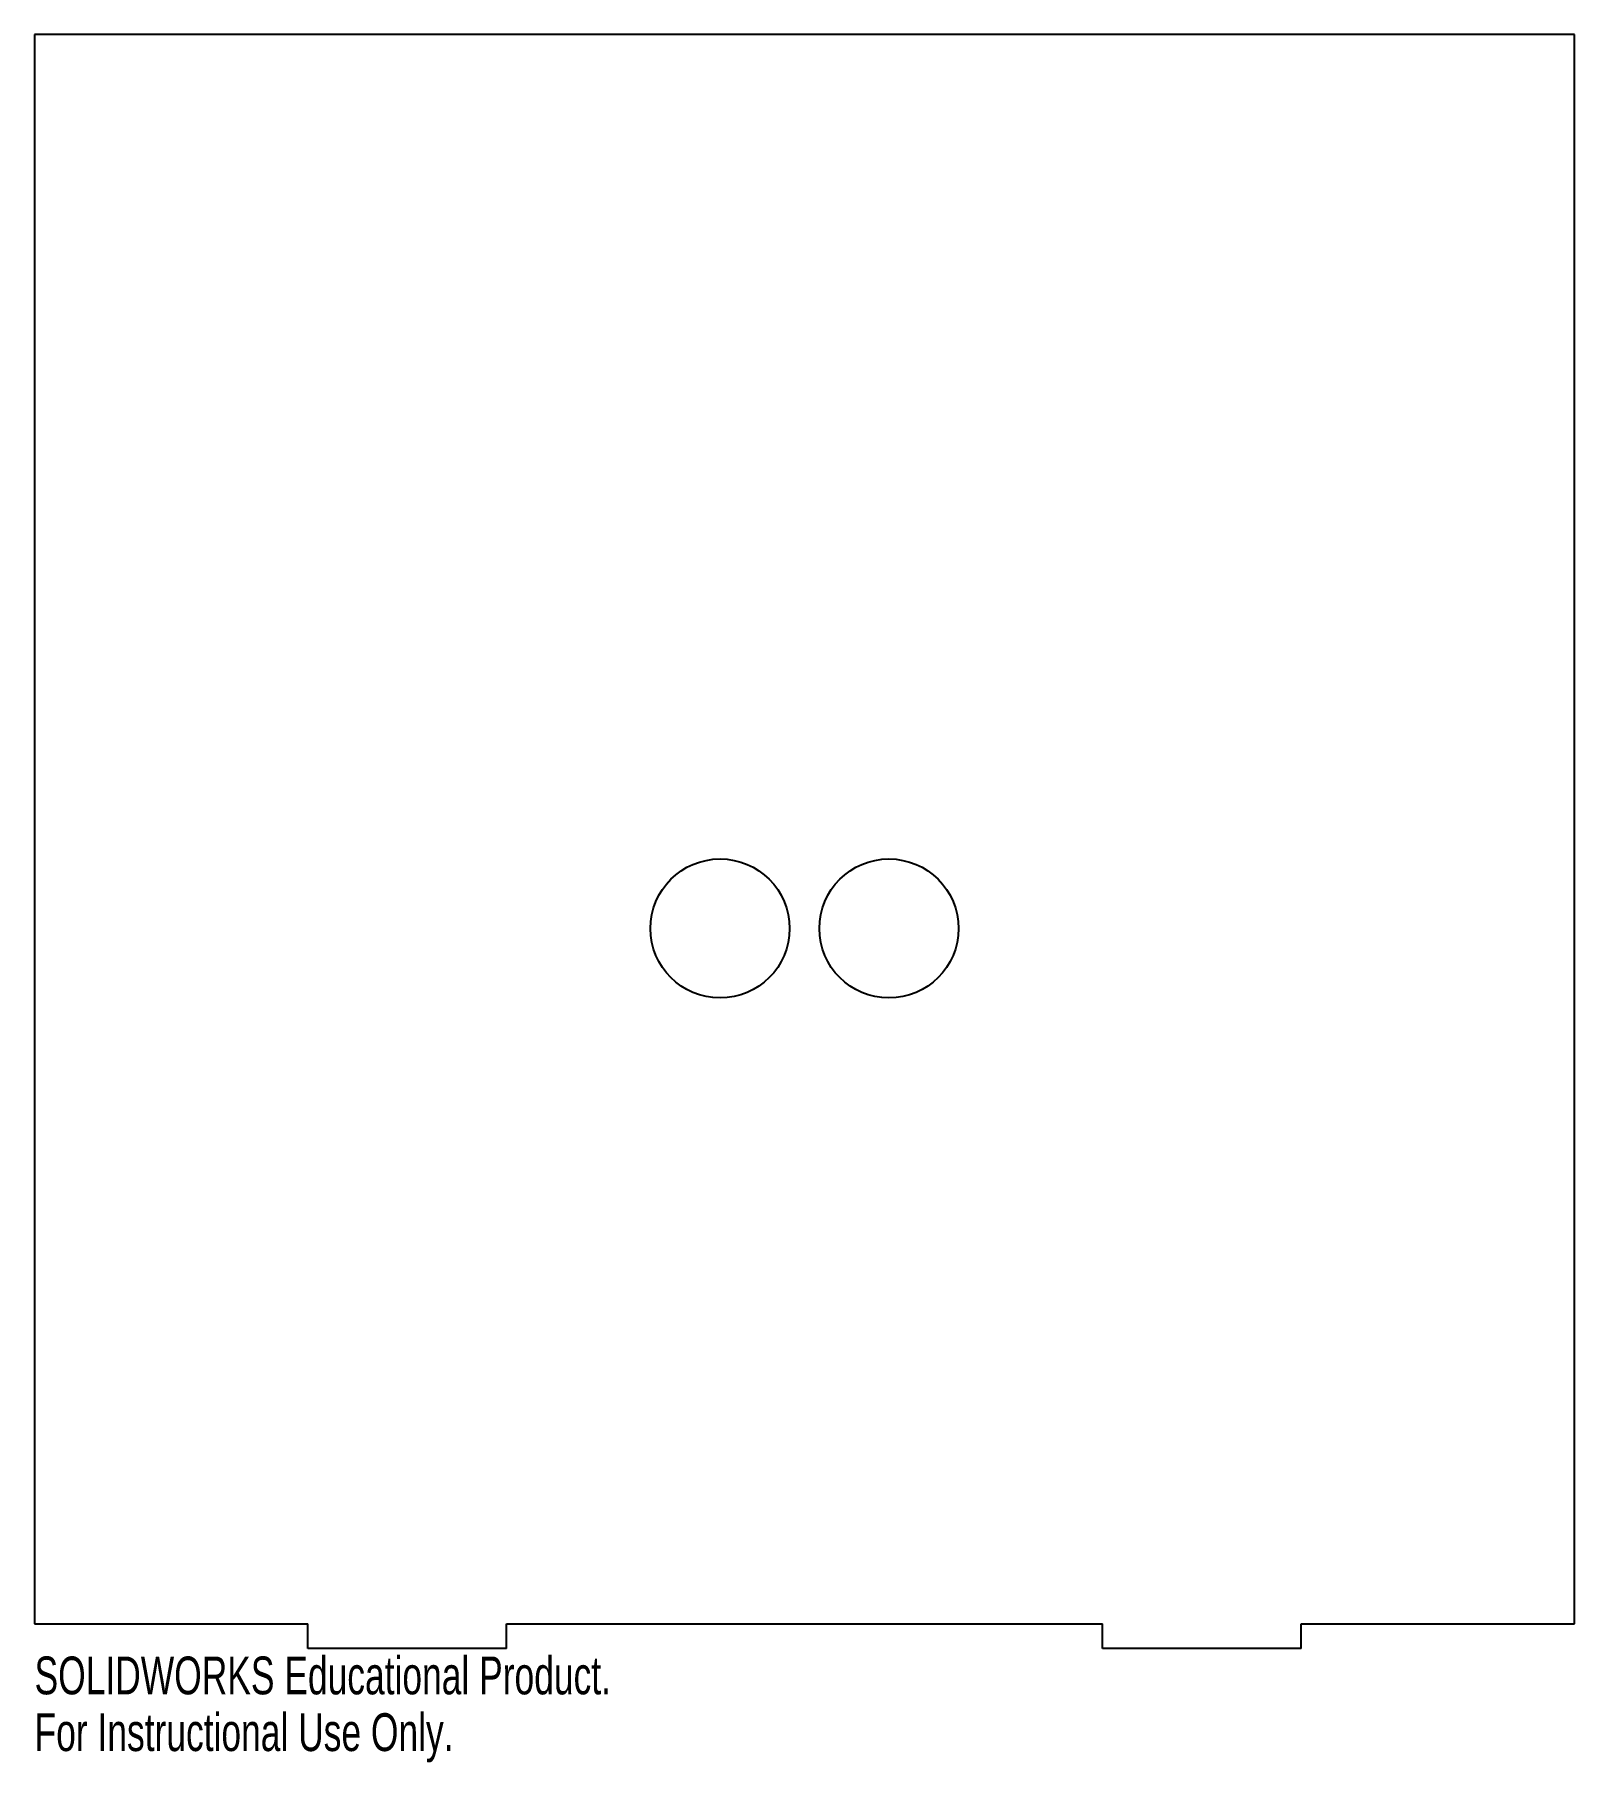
# Model space of a CAD drawing. Header units: inches. Extents: x 0 to 7.75, y -0.7 to 8.
import ezdxf

# ---------------------------------------------------------------- set-up
doc = ezdxf.new("R2010")
doc.units = ezdxf.units.IN
doc.header["$MEASUREMENT"] = 0
doc.styles.add('SLDTEXTSTYLE0', font='TXT', dxfattribs={"width": 0.7})

msp = doc.modelspace()

# ---------------------------------------------------------------- linework, layer by layer
at = {"color": 7, "linetype": 'Continuous', "lineweight": 25}
for p, q in [((7.75, 8), (0, 8)), ((0, 8), (0, 0)), ((7.75, 0), (7.75, 8)), ((0, 0), (1.375, 0)), ((1.375, -0.125), (1.375, 0)), ((2.375, 0), (5.375, 0)), ((2.375, -0.125), (2.375, 0)), ((5.375, -0.125), (5.375, 0)), ((6.375, 0), (7.75, 0)), ((6.375, -0.125), (6.375, 0)), ((2.375, -0.125), (1.375, -0.125)), ((6.375, -0.125), (5.375, -0.125))]:
    msp.add_line(p, q, dxfattribs=at)
for centre in [(3.45, 3.5), (4.3, 3.5)]:
    msp.add_circle(centre, 0.35, dxfattribs=at)

# ---------------------------------------------------------------- texts
at = {"color": 7, "linetype": 'Continuous', "char_height": 0.1903, "attachment_point": 1, "style": 'SLDTEXTSTYLE0'}
for s, insert in [('SOLIDWORKS Educational Product.', (0, -0.1651)), ('For Instructional Use Only.', (0, -0.4506))]:
    msp.add_mtext(s, dxfattribs=dict(at, insert=insert))

doc.saveas('drawing.dxf')
